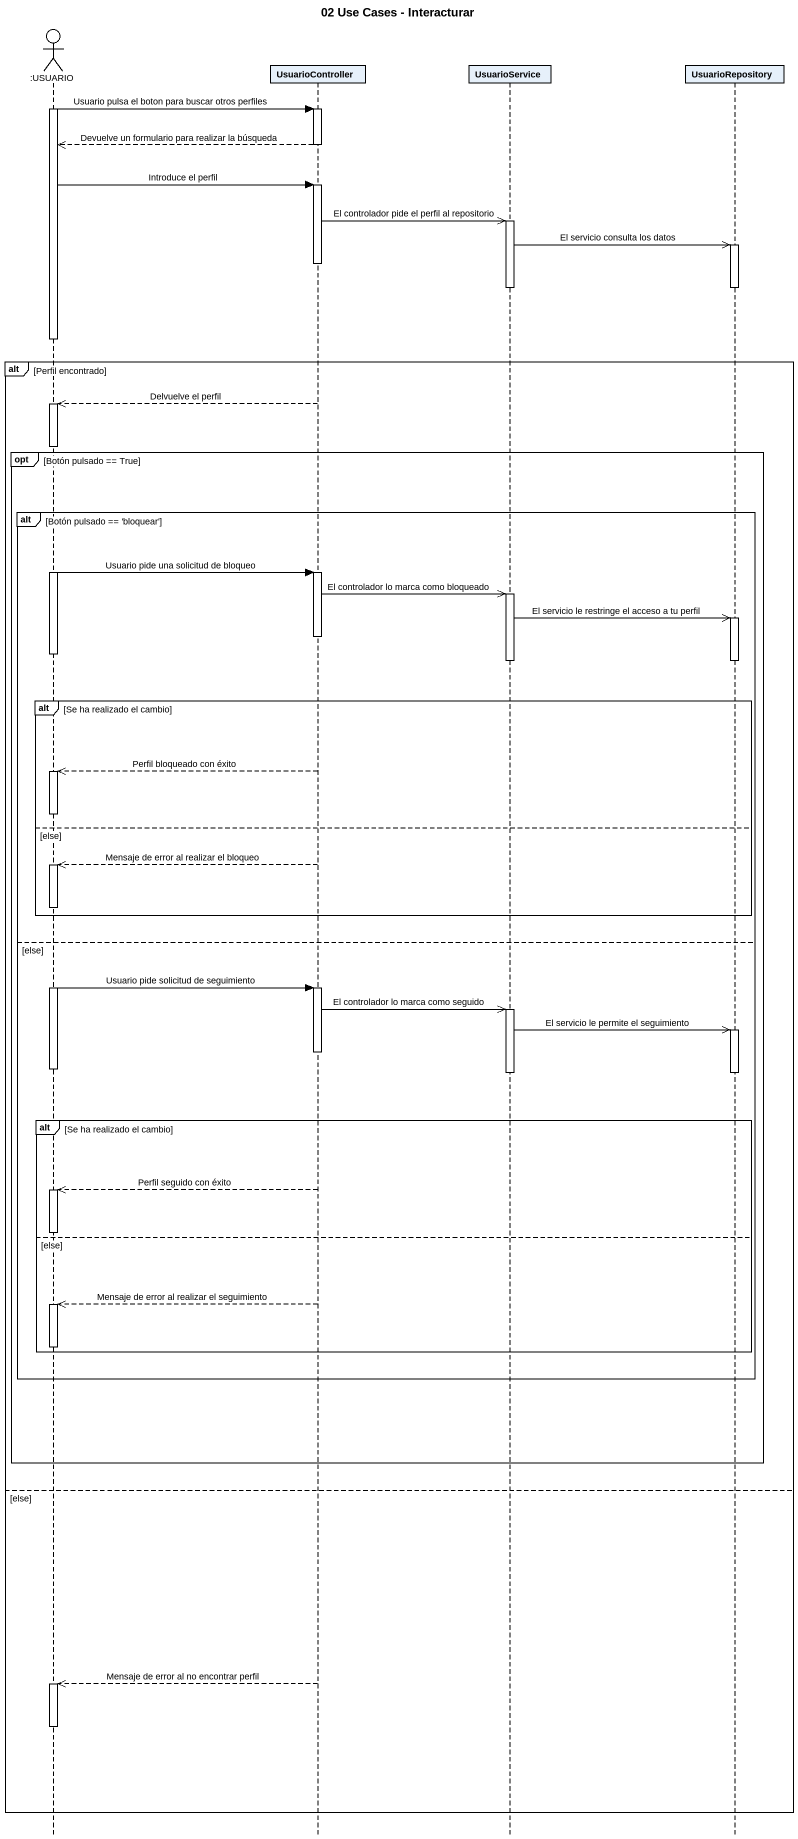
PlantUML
@startuml
title 02 Use Cases - Interacturar
hide footbox
actor ":USUARIO" as USUARIO
participant UsuarioController
participant UsuarioService
participant UsuarioRepository

activate USUARIO
USUARIO -> UsuarioController : Usuario pulsa el boton para buscar otros perfiles
activate UsuarioController
UsuarioController -->> USUARIO : Devuelve un formulario para realizar la búsqueda
deactivate UsuarioController
USUARIO -> UsuarioController : Introduce el perfil
activate UsuarioController
UsuarioController ->> UsuarioService : El controlador pide el perfil al repositorio
activate UsuarioService
UsuarioService ->> UsuarioRepository : El servicio consulta los datos
activate UsuarioRepository
deactivate UsuarioController
deactivate UsuarioService
deactivate UsuarioRepository
deactivate USUARIO
alt Perfil encontrado
  UsuarioController -->> USUARIO : Delvuelve el perfil
  activate USUARIO
  opt Botón pulsado == True
    alt Botón pulsado == 'bloquear'
      USUARIO -> UsuarioController : Usuario pide una solicitud de bloqueo
      activate UsuarioController
      UsuarioController ->> UsuarioService : El controlador lo marca como bloqueado
      activate UsuarioService
      UsuarioService ->> UsuarioRepository : El servicio le restringe el acceso a tu perfil
      activate UsuarioRepository
      deactivate UsuarioController
      deactivate USUARIO
      deactivate UsuarioService
      deactivate UsuarioRepository
      alt Se ha realizado el cambio
        UsuarioController -->> USUARIO : Perfil bloqueado con éxito
        activate USUARIO
        deactivate USUARIO
      else else
        UsuarioController -->> USUARIO : Mensaje de error al realizar el bloqueo
        activate USUARIO
      end
    else else
      USUARIO -> UsuarioController : Usuario pide solicitud de seguimiento
      activate UsuarioController
      UsuarioController ->> UsuarioService : El controlador lo marca como seguido
      activate UsuarioService
      UsuarioService ->> UsuarioRepository : El servicio le permite el seguimiento
      activate UsuarioRepository
      deactivate UsuarioController
      deactivate USUARIO
      deactivate UsuarioService
      deactivate UsuarioRepository
      alt Se ha realizado el cambio
        UsuarioController -->> USUARIO : Perfil seguido con éxito
        activate USUARIO
        deactivate USUARIO
      else else
        UsuarioController -->> USUARIO : Mensaje de error al realizar el seguimiento
        activate USUARIO
        deactivate USUARIO
      end
    end
  end
else else
  UsuarioController -->> USUARIO : Mensaje de error al no encontrar perfil
  activate USUARIO
  deactivate USUARIO
end
@enduml
